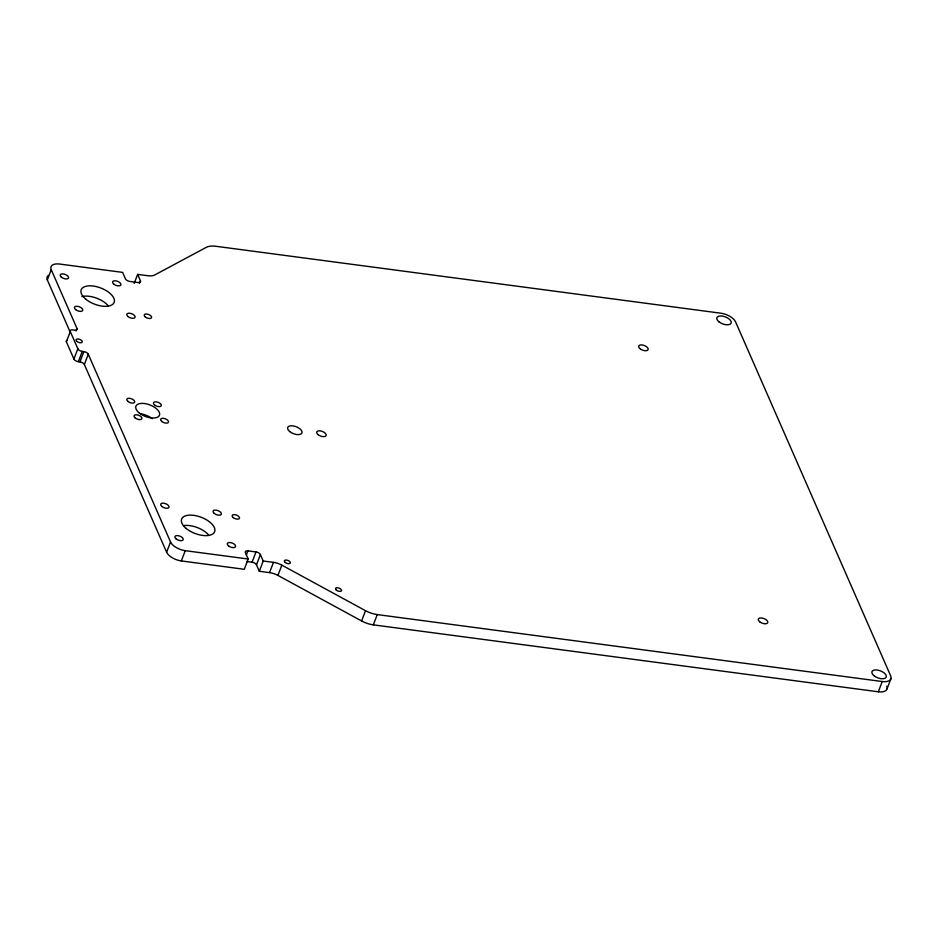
<?xml version="1.0" encoding="UTF-8"?>
<svg xmlns="http://www.w3.org/2000/svg" width="938" height="938" viewBox="0 0 938 938"><rect width="100%" height="100%" fill="white"/><g stroke="black" fill="none" stroke-linecap="round" stroke-linejoin="round"><path stroke-width="1.41" d="M70.139 332.029L47.322 279.946L51.238 269.675A12.616 6.191 20.9 0 1 59.669 264.047L122.608 272.383L125.434 278.832A3.787 1.853 20.9 0 0 129.843 281.447L137.945 282.526A3.787 1.853 20.9 0 0 140.466 280.825L137.64 274.377L147.876 275.737A12.616 6.191 20.9 0 0 154.711 274.975L206.313 247.339A17.658 8.665 20.9 0 1 215.892 246.284L720.876 313.21A12.616 6.191 20.9 0 1 735.591 321.91L890.678 675.888A12.616 6.191 20.9 0 1 882.248 681.527L878.331 691.787L373.336 624.86A17.658 8.665 20.9 0 1 361.599 620.968L277.929 575.404A12.616 6.191 20.9 0 0 269.534 572.626L259.31 571.277L256.484 564.828A3.787 1.853 20.9 0 0 252.064 562.214L246.671 561.499M259.31 571.277L263.226 561.006L260.401 554.557A3.787 1.853 20.9 0 0 255.98 551.943L247.89 550.876A3.787 1.853 20.9 0 0 245.357 552.564L248.183 559.013L244.267 569.284L181.327 560.936A12.616 6.191 20.9 0 1 166.624 552.236L84.361 364.495A3.787 1.853 20.9 0 0 79.953 361.892L78.335 361.669A3.787 1.853 20.9 0 1 73.914 359.066L66.387 341.866L70.303 331.606A3.787 1.853 20.9 0 1 72.836 329.906L74.454 330.129A3.787 1.853 20.9 0 0 76.986 328.441L51.238 269.675M76.001 331.008L76.986 328.441M73.914 359.066L77.842 348.795L70.303 331.606M78.335 361.669L82.251 351.41L83.869 351.621A3.787 1.853 20.9 0 1 88.289 354.236L170.54 541.976A12.616 6.191 20.9 0 0 185.243 550.676L248.183 559.013M79.953 361.892L83.869 351.621M84.361 364.495L88.289 354.236M134.216 283.358L137.64 274.377M139.492 283.393L140.466 280.825M166.624 552.236L170.54 541.976M181.327 560.936L185.243 550.676M246.413 554.721L247.89 550.876M252.064 562.214L255.98 551.943M256.484 564.828L260.401 554.557M269.534 572.626L273.462 562.366A12.616 6.191 20.9 0 1 281.846 565.145L365.515 610.708A17.658 8.665 20.9 0 0 377.264 614.589L882.248 681.527M277.929 575.404L281.846 565.145M361.599 620.968L365.515 610.708M373.336 624.86L377.264 614.589M887.078 688.785L891.006 678.514M263.226 561.006L273.462 562.366M886.762 686.159A12.616 6.191 20.9 0 1 878.331 691.787M66.387 341.866A3.787 1.853 20.9 0 1 66.997 340.342M47.322 279.946A12.616 6.191 20.9 0 1 48.483 275.326M183.391 525.643A17.658 8.665 20.9 0 1 208.728 535.129M140.618 413.799A12.616 6.191 20.9 0 1 152.214 418.711M81.852 296.584A17.658 8.665 20.9 0 1 108.269 305.823M82.251 351.41A3.787 1.853 20.9 0 1 77.842 348.795M128.002 316.552A4.409 2.169 20.9 0 0 135.013 317.49A4.409 2.169 20.9 0 0 129.866 313.257A4.409 2.169 20.9 0 0 128.002 316.552M61.439 277.191A4.409 2.169 20.9 0 0 68.451 278.117A4.409 2.169 20.9 0 0 63.292 273.896A4.409 2.169 20.9 0 0 61.439 277.191M75.65 309.61A4.409 2.169 20.9 0 0 82.661 310.548A4.409 2.169 20.9 0 0 77.502 306.316A4.409 2.169 20.9 0 0 75.65 309.61M145.296 316.938A3.904 1.923 20.9 0 0 151.51 317.759A3.904 1.923 20.9 0 0 146.949 314.019A3.904 1.923 20.9 0 0 145.296 316.938M718.907 321.746A7.633 3.74 20.9 0 0 731.03 323.352A7.633 3.74 20.9 0 0 722.119 316.047A7.633 3.74 20.9 0 0 718.907 321.746M874.005 675.723A7.633 3.74 20.9 0 0 886.129 677.33A7.633 3.74 20.9 0 0 877.218 670.025A7.633 3.74 20.9 0 0 874.005 675.723M759.663 621.765A5.042 2.474 20.9 0 0 767.683 622.82A5.042 2.474 20.9 0 0 761.785 617.99A5.042 2.474 20.9 0 0 759.663 621.765M640.033 348.713A5.042 2.474 20.9 0 0 648.052 349.78A5.042 2.474 20.9 0 0 642.155 344.95A5.042 2.474 20.9 0 0 640.033 348.713M289.725 431.574A7.633 3.74 20.9 0 0 301.848 433.18A7.633 3.74 20.9 0 0 292.937 425.875A7.633 3.74 20.9 0 0 289.725 431.574M318.064 434.634A5.042 2.474 20.9 0 0 326.084 435.701A5.042 2.474 20.9 0 0 320.186 430.87A5.042 2.474 20.9 0 0 318.064 434.634M336.39 590.131A3.154 1.548 20.9 0 0 341.409 590.799A3.154 1.548 20.9 0 0 337.727 587.774A3.154 1.548 20.9 0 0 336.39 590.131M285.246 562.437A3.154 1.548 20.9 0 0 290.252 563.093A3.154 1.548 20.9 0 0 286.571 560.08A3.154 1.548 20.9 0 0 285.246 562.437M233.21 517.577A3.904 1.923 20.9 0 0 239.413 518.397A3.904 1.923 20.9 0 0 234.852 514.657A3.904 1.923 20.9 0 0 233.21 517.577M214.263 513.426A4.409 2.169 20.9 0 0 221.274 514.352A4.409 2.169 20.9 0 0 216.115 510.131A4.409 2.169 20.9 0 0 214.263 513.426M186.31 528.54A17.658 8.665 20.9 0 0 214.368 532.256A17.658 8.665 20.9 0 0 193.744 515.349A17.658 8.665 20.9 0 0 186.31 528.54M228.462 545.857A4.409 2.169 20.9 0 0 235.485 546.784A4.409 2.169 20.9 0 0 230.326 542.563A4.409 2.169 20.9 0 0 228.462 545.857M161.899 506.485A4.409 2.169 20.9 0 0 168.922 507.423A4.409 2.169 20.9 0 0 163.763 503.19A4.409 2.169 20.9 0 0 161.899 506.485M176.109 538.916A4.409 2.169 20.9 0 0 183.121 539.842A4.409 2.169 20.9 0 0 177.974 535.621A4.409 2.169 20.9 0 0 176.109 538.916M139.234 412.954A12.616 6.191 20.9 0 0 159.272 415.616A12.616 6.191 20.9 0 0 144.534 403.539A12.616 6.191 20.9 0 0 139.234 412.954M127.978 401.441A4.162 2.04 20.9 0 0 134.591 402.32A4.162 2.04 20.9 0 0 129.725 398.333A4.162 2.04 20.9 0 0 127.978 401.441M135.201 417.926A4.162 2.04 20.9 0 0 141.814 418.805A4.162 2.04 20.9 0 0 136.948 414.819A4.162 2.04 20.9 0 0 135.201 417.926M154.582 404.97A4.162 2.04 20.9 0 0 161.195 405.849A4.162 2.04 20.9 0 0 156.341 401.863A4.162 2.04 20.9 0 0 154.582 404.97M161.805 421.455A4.162 2.04 20.9 0 0 168.418 422.323A4.162 2.04 20.9 0 0 163.552 418.336A4.162 2.04 20.9 0 0 161.805 421.455M76.963 341.467A3.283 1.606 20.9 0 0 82.181 342.147A3.283 1.606 20.9 0 0 78.346 339.017A3.283 1.606 20.9 0 0 76.963 341.467M85.85 299.234A17.658 8.665 20.9 0 0 113.897 302.962A17.658 8.665 20.9 0 0 93.284 286.055A17.658 8.665 20.9 0 0 85.85 299.234M113.791 284.132A4.409 2.169 20.9 0 0 120.803 285.058A4.409 2.169 20.9 0 0 115.655 280.825A4.409 2.169 20.9 0 0 113.791 284.132"/></g></svg>
